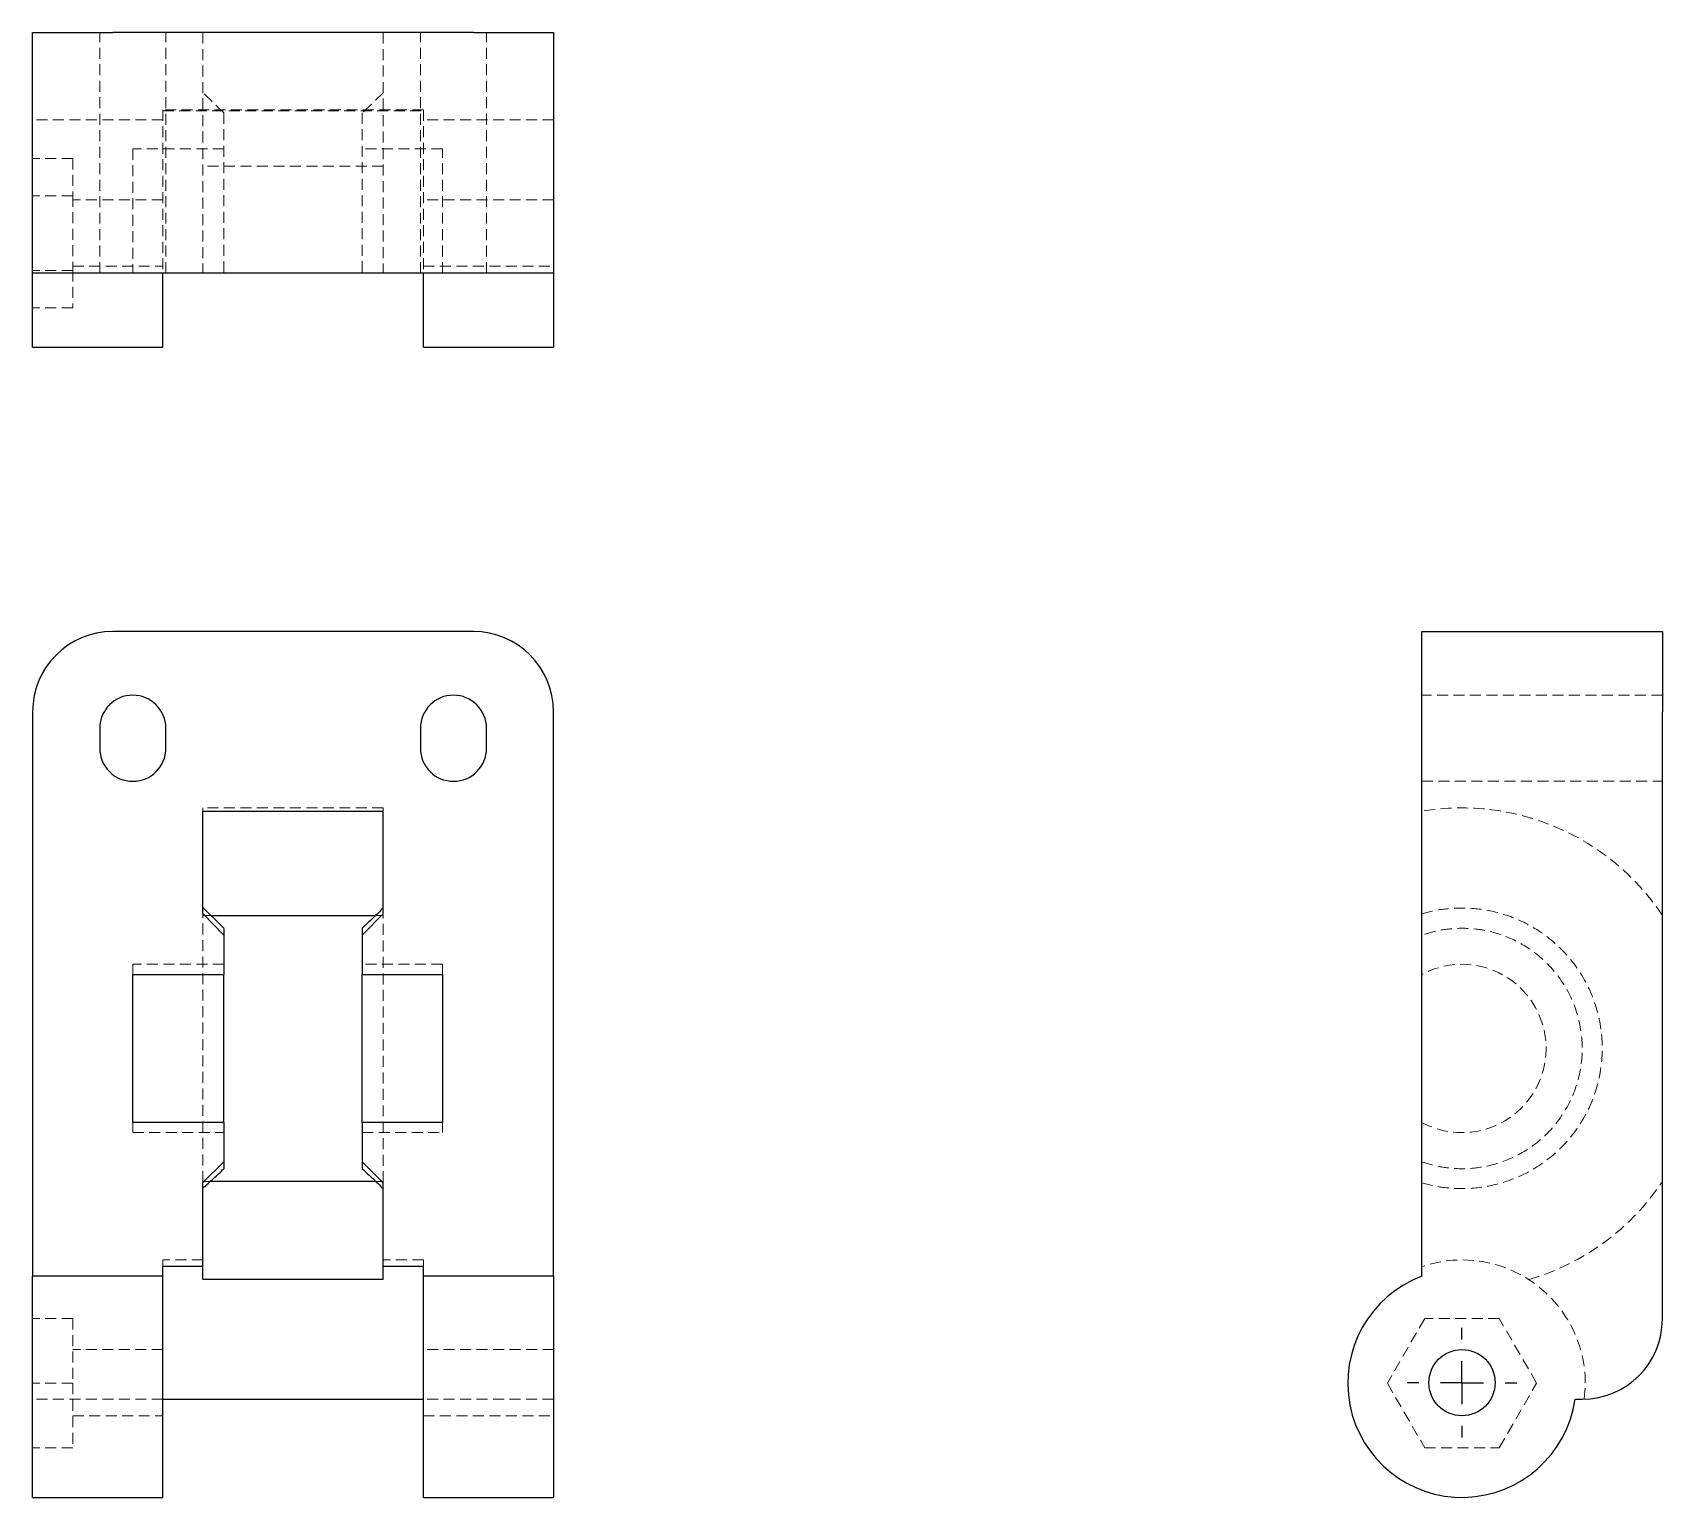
# Model space of a CAD drawing. Header units: millimetres. Extents: x 53 to 241, y 7 to 176.
import ezdxf

# ---------------------------------------------------------------- set-up
doc = ezdxf.new("R2010")
doc.units = ezdxf.units.MM
doc.linetypes.add('HIDDEN', pattern=[1.905, 1.27, -0.635])
doc.layers.add('10', color=7, linetype='Continuous')

# ---------------------------------------------------------------- blocks, each defined once
blk = doc.blocks.new('SW_CENTERMARKSYMBOL_0')
at = {"layer": '10', "color": 0}
for p, q in [((0, 5), (0, 6.32)), ((0, 0), (0, 2.5)), ((-5, 0), (-6.32, 0)), ((0, 0), (-2.5, 0)), ((0, 0), (0, -2.5)), ((0, 0), (2.5, 0)), ((5, 0), (6.32, 0)), ((0, -5), (0, -6.32))]:
    blk.add_line(p, q, dxfattribs=at)

msp = doc.modelspace()

# ---------------------------------------------------------------- linework, layer by layer
at = {"color": 7, "linetype": 'Continuous', "lineweight": 25}
for p, q in [((52.91, 148.39), (52.91, 176.17)), ((52.91, 176.17), (62.17, 176.17)), ((103.83, 176.17), (62.17, 176.17)), ((103.83, 176.17), (113.09, 176.17)), ((113.09, 176.17), (113.09, 148.39)), ((62.17, 148.39), (52.91, 148.39)), ((52.91, 139.83), (52.91, 148.39)), ((103.83, 148.39), (62.17, 148.39)), ((67.95, 139.83), (67.95, 148.39)), ((98.05, 139.83), (98.05, 148.39)), ((113.09, 148.39), (103.83, 148.39)), ((113.09, 148.39), (113.09, 139.83)), ((52.91, 139.83), (67.95, 139.83)), ((98.05, 139.83), (113.09, 139.83)), ((103.83, 107), (62.17, 107)), ((213.39, 107), (241.17, 107)), ((213.39, 97.74), (213.39, 107)), ((241.17, 107), (241.17, 97.74)), ((52.91, 97.74), (52.91, 32.55)), ((113.09, 32.55), (113.09, 97.74)), ((213.39, 32.55), (213.39, 97.74)), ((241.17, 27.6), (241.17, 97.74)), ((60.66, 95.83), (60.66, 93.52)), ((68.3, 93.52), (68.3, 95.83)), ((97.7, 95.83), (97.7, 93.52)), ((105.34, 93.52), (105.34, 95.83)), ((72.58, 86.24), (93.42, 86.24)), ((72.58, 74.44), (72.58, 86.24)), ((93.42, 74.39), (93.42, 86.24)), ((72.58, 74.44), (75.01, 71.94)), ((73.5, 74.21), (92.52, 74.21)), ((90.99, 71.94), (93.42, 74.39)), ((75.01, 71.94), (75.01, 67.4)), ((90.99, 71.94), (90.99, 67.4)), ((64.48, 67.4), (75.01, 67.4)), ((64.48, 50.3), (64.48, 67.4)), ((75.01, 50.35), (75.01, 67.4)), ((90.99, 67.4), (100.25, 67.4)), ((90.99, 50.3), (90.99, 67.4)), ((100.25, 67.4), (100.25, 50.3)), ((75.01, 50.3), (64.48, 50.3)), ((75.01, 50.3), (75.01, 45.75)), ((100.25, 50.3), (90.99, 50.3)), ((90.99, 50.3), (90.99, 45.75)), ((75.01, 45.75), (72.58, 43.38)), ((93.42, 43.34), (90.99, 45.75)), ((72.58, 33.66), (72.58, 43.38)), ((92.54, 43.5), (73.43, 43.5)), ((93.42, 33.66), (93.42, 43.34)), ((52.91, 7), (52.91, 32.55)), ((67.95, 32.55), (52.91, 32.55)), ((72.58, 33.66), (67.95, 33.66)), ((67.95, 32.55), (67.95, 33.66)), ((67.95, 7), (67.95, 32.55)), ((72.58, 32.16), (72.58, 33.66)), ((93.42, 32.16), (72.58, 32.16)), ((98.05, 33.66), (93.42, 33.66)), ((93.42, 32.16), (93.42, 33.66)), ((98.05, 32.55), (98.05, 33.66)), ((113.09, 32.55), (98.05, 32.55)), ((98.05, 7), (98.05, 32.55)), ((113.09, 32.55), (113.09, 7)), ((67.95, 18.35), (98.05, 18.35)), ((231.09, 18.34), (231.91, 18.34)), ((52.91, 7), (67.95, 7)), ((98.05, 7), (113.09, 7))]:
    msp.add_line(p, q, dxfattribs=at)
at = {"color": 7, "linetype": 'HIDDEN', "lineweight": 18}
for p, q in [((60.66, 148.39), (60.66, 176.17)), ((68.3, 148.39), (68.3, 176.17)), ((72.58, 176.17), (72.58, 148.39)), ((93.42, 176.17), (93.42, 148.39)), ((97.7, 148.39), (97.7, 176.17)), ((105.34, 148.39), (105.34, 176.17)), ((75.01, 166.91), (72.58, 169.23)), ((93.42, 169.23), (90.99, 166.91)), ((67.95, 166.09), (52.91, 166.09)), ((67.95, 167.26), (67.95, 148.39)), ((98.05, 167.26), (67.95, 167.26)), ((67.95, 167.14), (98.05, 167.14)), ((98.05, 167.26), (98.05, 148.39)), ((113.09, 166.09), (98.05, 166.09)), ((64.48, 162.75), (64.48, 148.39)), ((75.01, 162.75), (64.48, 162.75)), ((100.25, 162.75), (90.99, 162.75)), ((100.25, 148.39), (100.25, 162.75)), ((57.54, 161.64), (52.91, 161.64)), ((57.54, 161.64), (57.54, 157.33)), ((93.42, 160.73), (72.58, 160.73)), ((57.54, 157.33), (52.91, 157.33)), ((57.54, 157.33), (57.54, 148.71)), ((67.95, 156.84), (57.54, 156.84)), ((113.09, 156.84), (98.05, 156.84)), ((57.54, 149.2), (67.95, 149.2)), ((98.05, 149.2), (113.09, 149.2)), ((57.54, 148.71), (52.91, 148.71)), ((57.54, 148.71), (57.54, 144.4)), ((57.54, 144.4), (52.91, 144.4)), ((241.17, 99.65), (213.39, 99.65)), ((213.39, 89.7), (241.17, 89.7)), ((72.58, 86.63), (72.58, 86.24)), ((93.42, 86.63), (72.58, 86.63)), ((93.42, 86.63), (93.42, 86.24)), ((72.58, 74.21), (73.5, 74.21)), ((92.52, 74.21), (93.42, 74.21)), ((64.48, 68.57), (64.48, 67.4)), ((75.01, 68.57), (64.48, 68.57)), ((100.25, 68.57), (90.99, 68.57)), ((100.25, 67.4), (100.25, 68.57)), ((64.48, 50.3), (64.48, 49.13)), ((64.48, 49.13), (75.01, 49.13)), ((90.99, 49.13), (100.25, 49.13)), ((100.25, 49.13), (100.25, 50.3)), ((73.43, 43.5), (72.58, 43.5)), ((93.42, 43.5), (92.54, 43.5)), ((67.95, 34.43), (67.95, 33.66)), ((72.58, 34.43), (67.95, 34.43)), ((98.05, 34.43), (93.42, 34.43)), ((98.05, 34.43), (98.05, 33.66)), ((57.54, 27.66), (52.91, 27.66)), ((57.54, 27.66), (57.54, 20.19)), ((213.71, 27.66), (209.4, 20.19)), ((222.33, 27.66), (213.71, 27.66)), ((226.64, 20.19), (222.33, 27.66)), ((67.95, 24.07), (57.54, 24.07)), ((113.09, 24.07), (98.05, 24.07)), ((57.54, 20.19), (52.91, 20.19)), ((57.54, 20.19), (57.54, 12.73)), ((209.4, 20.19), (213.71, 12.73)), ((222.33, 12.73), (226.64, 20.19)), ((67.95, 18.34), (52.91, 18.34)), ((113.09, 18.34), (98.05, 18.34)), ((57.54, 16.43), (67.95, 16.43)), ((98.05, 16.43), (113.09, 16.43)), ((57.54, 12.73), (52.91, 12.73)), ((213.71, 12.73), (222.33, 12.73))]:
    msp.add_line(p, q, dxfattribs=at)
at = {"color": 7, "linetype": 'HIDDEN', "lineweight": 18, "flags": 128}
msp.add_lwpolyline([(75.01, 148.39), (75.01, 148.39)], dxfattribs=at)
msp.add_lwpolyline([(75.01, 148.39), (75.01, 148.39)], dxfattribs=at)
at = {"color": 7, "linetype": 'Continuous', "lineweight": 25}
msp.add_circle((218.02, 20.25), 3.82, dxfattribs=at)
for centre, radius, start, end in [((62.17, 97.74), 9.26, 90, 180), ((103.83, 97.74), 9.26, 0, 90), ((64.48, 95.83), 3.82, 0, 180), ((101.52, 95.83), 3.82, 0, 180), ((64.48, 93.52), 3.82, 180, 0), ((101.52, 93.52), 3.82, 180, 0), ((218.02, 20.19), 13.19, 110.541, 351.9318), ((231.91, 27.6), 9.26, 270, 0)]:
    msp.add_arc(centre, radius, start, end, dxfattribs=at)
at = {"color": 7, "linetype": 'HIDDEN', "lineweight": 18}
for centre, radius, start, end in [((218.02, 58.85), 27.78, 33.5573, 99.5941), ((218.02, 58.85), 9.72, 241.5631, 118.4369), ((218.02, 58.85), 27.78, 286.1066, 326.4427), ((218.02, 20.19), 14.24, 352.537, 108.9779)]:
    msp.add_arc(centre, radius, start, end, dxfattribs=at)
for points, knots in [([(75.01, 166.9), (75.01, 166.9), (75.01, 166.92), (75.01, 166.8), (75.01, 166.51), (75.01, 166.01), (75.01, 165.39), (75.01, 164.59), (75.01, 163.63), (75.01, 162.57), (75.01, 161.37), (75.01, 160.06), (75.01, 158.68), (75.01, 157.21), (75.01, 155.69), (75.01, 154.15), (75.01, 152.58), (75.01, 151.03), (75.01, 149.74), (75.01, 148.88), (75.01, 148.39)], [0, 0, 0, 0, 0.014373, 0.059137, 0.146187, 0.19102, 0.235854, 0.322949, 0.367808, 0.412666, 0.499725, 0.544564, 0.589401, 0.676264, 0.720992, 0.76572, 0.852705, 0.897499, 0.942294, 1, 1, 1, 1]), ([(90.99, 166.91), (90.99, 166.91), (90.99, 166.72), (90.99, 165.95), (90.99, 165.37), (90.99, 163.9), (90.99, 163.02), (90.99, 161.1), (90.99, 160.06), (90.99, 157.97), (90.99, 156.92), (90.99, 154.9), (90.99, 153.93), (90.99, 152.12), (90.99, 151.28), (90.99, 149.74), (90.99, 149.03), (90.99, 148.39)], [0.5, 0.5, 0.5, 0.5, 0.5625, 0.5625, 0.625, 0.625, 0.6875, 0.6875, 0.75, 0.75, 0.8125, 0.8125, 0.875, 0.875, 0.9375, 0.9375, 1, 1, 1, 1]), ([(72.58, 43.43), (72.58, 43.51), (72.58, 43.79), (72.58, 44.52), (72.58, 45.6), (72.58, 46.92), (72.58, 48.49), (72.58, 50.29), (72.58, 52.29), (72.58, 54.43), (72.58, 56.66), (72.58, 58.91), (72.58, 61.16), (72.58, 63.38), (72.58, 65.52), (72.58, 67.52), (72.58, 69.32), (72.58, 70.89), (72.58, 72.21), (72.58, 73.3), (72.58, 74.03), (72.58, 74.3), (72.58, 74.39)], [0, 0, 0, 0, 0.022118, 0.075031, 0.123818, 0.174636, 0.227211, 0.281101, 0.33586, 0.390952, 0.445838, 0.5, 0.554162, 0.609048, 0.66414, 0.718899, 0.772789, 0.825364, 0.876182, 0.924969, 0.977882, 1, 1, 1, 1]), ([(93.42, 43.39), (93.42, 43.47), (93.42, 43.74), (93.42, 44.48), (93.42, 45.56), (93.42, 46.88), (93.42, 48.45), (93.42, 50.25), (93.42, 52.25), (93.42, 54.39), (93.42, 56.61), (93.42, 58.87), (93.42, 61.12), (93.42, 63.34), (93.42, 65.48), (93.42, 67.48), (93.42, 69.28), (93.42, 70.85), (93.42, 72.17), (93.42, 73.25), (93.42, 73.97), (93.42, 74.23), (93.42, 74.29)], [0, 0, 0, 0, 0.022211, 0.075349, 0.124343, 0.175377, 0.228176, 0.282294, 0.337286, 0.392612, 0.447731, 0.502123, 0.556516, 0.611634, 0.66696, 0.721952, 0.776071, 0.828869, 0.879903, 0.928898, 0.982036, 1, 1, 1, 1]), ([(213.39, 43.34), (214.15, 43.11), (214.98, 42.92), (216.79, 42.68), (217.77, 42.63), (219.85, 42.73), (220.95, 42.89), (223.24, 43.48), (224.42, 43.92), (226.75, 45.15), (227.89, 45.93), (230, 47.86), (230.96, 49), (232.56, 51.54), (233.18, 52.95), (234.02, 55.87), (234.23, 57.39), (234.23, 60.34), (234.02, 61.86), (233.18, 64.78), (232.56, 66.19), (230.96, 68.73), (230, 69.87), (227.89, 71.8), (226.75, 72.58), (224.42, 73.81), (223.24, 74.25), (220.95, 74.85), (219.85, 75), (217.77, 75.1), (216.79, 75.05), (214.98, 74.81), (214.15, 74.62), (213.39, 74.39)], [0, 0, 0, 0, 0.00162029, 0.00162029, 0.00324058, 0.00324058, 0.00486086, 0.00486086, 0.00648115, 0.00648115, 0.00810144, 0.00810144, 0.00972173, 0.00972173, 0.01134202, 0.01134202, 0.0129623, 0.0129623, 0.01458259, 0.01458259, 0.01620288, 0.01620288, 0.01782317, 0.01782317, 0.01944346, 0.01944346, 0.02106375, 0.02106375, 0.02268403, 0.02268403, 0.02430432, 0.02430432, 0.02592461, 0.02592461, 0.02592461, 0.02592461]), ([(213.39, 45.75), (214.03, 45.52), (214.74, 45.33), (216.28, 45.04), (217.12, 44.96), (218.93, 44.96), (219.9, 45.05), (221.92, 45.47), (222.97, 45.82), (225.06, 46.82), (226.1, 47.47), (228.02, 49.12), (228.9, 50.11), (230.37, 52.34), (230.95, 53.59), (231.72, 56.18), (231.91, 57.53), (231.91, 60.16), (231.72, 61.51), (230.95, 64.11), (230.37, 65.35), (228.9, 67.58), (228.02, 68.57), (226.1, 70.22), (225.06, 70.88), (222.97, 71.87), (221.92, 72.22), (219.9, 72.65), (218.93, 72.73), (217.12, 72.73), (216.28, 72.65), (214.74, 72.36), (214.03, 72.17), (213.39, 71.94)], [0, 0, 0, 0, 0.0625, 0.0625, 0.125, 0.125, 0.1875, 0.1875, 0.25, 0.25, 0.3125, 0.3125, 0.375, 0.375, 0.4375, 0.4375, 0.5, 0.5, 0.5625, 0.5625, 0.625, 0.625, 0.6875, 0.6875, 0.75, 0.75, 0.8125, 0.8125, 0.875, 0.875, 0.9375, 0.9375, 1, 1, 1, 1])]:
    msp.add_open_spline(points, degree=3, knots=knots, dxfattribs=at)
at = {"color": 7, "linetype": 'Continuous', "lineweight": 25}
for points, knots in [([(75.01, 72.73), (74.61, 73.13), (73.8, 73.92), (72.99, 74.71), (72.58, 75.11)], [0, 0, 0, 0, 0.499525, 1, 1, 1, 1]), ([(93.42, 75.07), (93.01, 74.68), (92.2, 73.9), (91.39, 73.12), (90.99, 72.73)], [0, 0, 0, 0, 0.500469, 1, 1, 1, 1]), ([(75.01, 72.69), (75.01, 72.7), (75.01, 72.74), (75.01, 72.6), (75.01, 72.37), (75.01, 72.1), (75.01, 71.94)], [0, 0, 0, 0, 0.172325, 0.424031, 0.675739, 1, 1, 1, 1]), ([(90.99, 72.71), (90.99, 72.72), (90.99, 72.73), (90.99, 72.58), (90.99, 72.33), (90.99, 72.07), (90.99, 71.94)], [0, 0, 0, 0, 0.160613, 0.463765, 0.743003, 1, 1, 1, 1]), ([(75.01, 45.75), (75.01, 45.52), (75.01, 45.18), (75.01, 45.01), (75.01, 44.92), (75.01, 44.96), (75.01, 44.96)], [0, 0, 0, 0, 0.488804, 0.740522, 0.992241, 1, 1, 1, 1]), ([(90.99, 45.75), (90.99, 45.63), (90.99, 45.36), (90.99, 45.11), (90.99, 44.96), (90.99, 44.97), (90.99, 44.98)], [0, 0, 0, 0, 0.256996, 0.536233, 0.839384, 1, 1, 1, 1]), ([(72.58, 42.71), (72.99, 43.08), (73.8, 43.84), (74.61, 44.58), (75.01, 44.96)], [0, 0, 0, 0, 0.5004557, 1, 1, 1, 1]), ([(90.99, 44.96), (91.39, 44.58), (92.2, 43.81), (93.01, 43.05), (93.42, 42.66)], [0, 0, 0, 0, 0.499537, 1, 1, 1, 1])]:
    msp.add_open_spline(points, degree=3, knots=knots, dxfattribs=at)

# ---------------------------------------------------------------- block references
at = {"layer": '10'}
msp.add_blockref('SW_CENTERMARKSYMBOL_0', (218.02, 20.25), dxfattribs=at)

doc.saveas('drawing.dxf')
